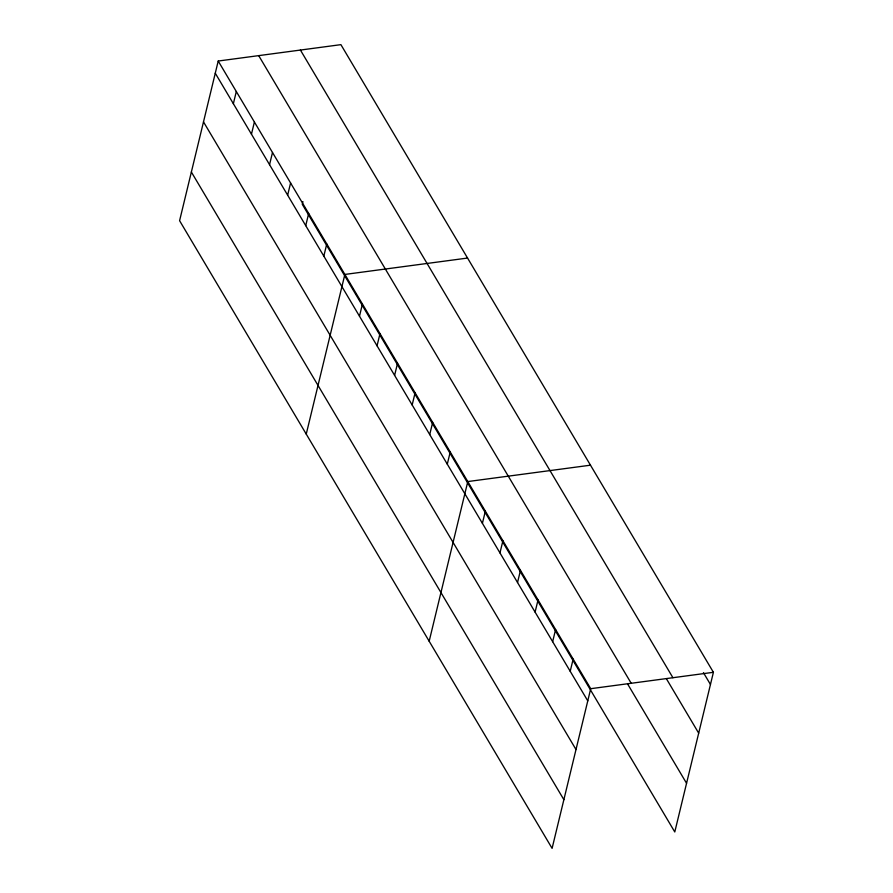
<?xml version="1.0" encoding="UTF-8"?>
<svg xmlns="http://www.w3.org/2000/svg" width="893" height="893" viewBox="0 0 893 893"><rect width="100%" height="100%" fill="white"/><g stroke="black" fill="none" stroke-linecap="round" stroke-linejoin="round"><path stroke-width="1.34" d="M218.216 61.037L179.593 220.694L552.097 848.35L590.72 688.693L218.216 61.037L340.903 44.65L713.407 672.306L674.784 831.963L302.281 204.307L302.928 201.606M233.363 103.7L236.31 91.521M251.458 134.184L254.405 122.006M269.552 164.669L272.499 152.491M287.646 195.154L290.593 182.976M305.741 225.639L308.677 213.46M323.824 256.124L326.771 243.956M306.243 434.098L344.865 274.441L467.552 258.055M359.488 316.2L362.424 304.022M377.047 345.792L379.994 333.614M394.606 375.384L397.552 363.205M412.164 404.976L415.111 392.797M429.723 434.567L432.67 422.389M447.293 464.148L450.239 451.981M429.176 641.219L467.798 481.561L590.485 465.186M482.41 523.331L485.357 511.153M499.968 552.923L502.915 540.745M517.538 582.515L520.474 570.337M535.097 612.096L538.044 599.929M552.655 641.687L555.602 629.509M570.214 671.279L573.161 659.101M590.72 688.693L713.407 672.306M703.438 672.652L710.46 684.485M300.416 50.053L672.92 677.72M666.379 678.713L698.694 733.153M258.702 55.623L631.206 683.29M627.556 683.882L686.561 783.295M215.269 73.204L587.773 700.871M203.492 121.872L576.007 749.54M191.37 172.025L563.874 799.681"/></g></svg>
